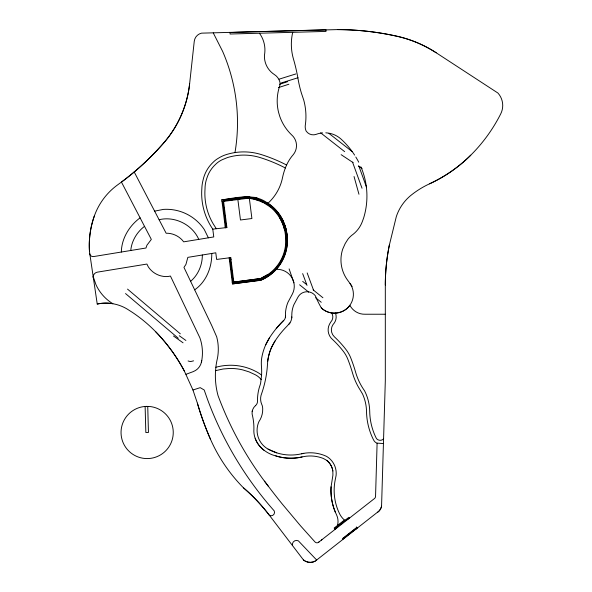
<?xml version="1.0" encoding="UTF-8"?>
<svg xmlns="http://www.w3.org/2000/svg" width="592" height="592" viewBox="0 0 592 592"><rect width="100%" height="100%" fill="white"/><g stroke="black" fill="none" stroke-linecap="round" stroke-linejoin="round"><path stroke-width="0.89" d="M285.411 317.083L285.448 316.217M291.767 317.815L291.819 314.729A26.633 26.625 0 0 1 293.869 304.739L297.917 297.221A10.441 10.434 0 0 1 303.444 292.396L305.25 291.9A10.441 10.434 0 0 1 315.277 295.66A108.447 108.41 0 0 0 321.286 307.87C329.189 315.765 343.501 314.478 349.865 305.287A16.576 16.576 0 0 0 365.131 314.234L385.318 314.234M377.104 443.223L375.55 496.362A2.908 2.908 0 0 1 374.44 498.568L318.363 542.457M185.992 374.299L193.147 371.65A13.216 13.209 0 0 0 201.487 361.956A45.081 45.073 0 0 0 199.904 337.854L170.429 276.027L167.862 276.545A21.741 21.734 0 0 1 148.348 266.948L146.92 264.054L97.421 272.142A5.069 5.069 0 0 0 93.196 276.597L93.225 277.922M230.776 258.119L230.739 257.638L229.156 257.846L232.441 283.908L234.025 283.709L230.739 257.638L216.628 259.437L215.784 252.799L187.849 257.365L185.925 264.439L183.957 267.392L211.736 325.548L216.709 336.87L217.523 340.452A49.321 49.306 0 0 1 217.523 357.916A75.251 75.228 0 0 0 215.851 367.277L215.407 373.611A75.251 75.228 0 0 0 218.034 395.589C229.999 427.927 246.886 458.43 267.932 485.743L268.524 486.476M121.338 252.037C121.567 238.472 129.3 225.767 140.097 217.849M130.758 250.497C131.609 241.011 136.93 232.042 144.522 226.344M202.338 254.997C202.427 264.861 198.202 274.947 190.609 281.318M211.758 253.457C212.025 267.221 206.223 281.873 194.672 289.828M285.44 316.668A5.454 5.446 0 0 1 284.079 320.072L281.163 323.01A98.183 98.154 0 0 0 276.227 328.575L275.058 330.018A98.183 98.154 0 0 0 270.67 336.019L269.656 337.558A53.976 53.953 0 0 0 261.753 357.797L261.464 359.773A43.046 43.031 0 0 0 261.338 362.622L261.331 363.192A43.046 43.031 0 0 0 261.464 366.618A64.321 64.299 0 0 1 261.583 375.143L260.561 383.609L259.392 387.212A46.539 46.524 0 0 0 257.801 394.975L257.683 396.1A46.539 46.524 0 0 0 257.483 400.621A5.809 5.809 0 0 1 255.47 405.661M289.954 322.884L287.002 326.192A91.775 91.753 0 0 0 281.17 332.637L280.075 333.984A91.538 91.508 0 0 0 275.036 341.014L271.565 347.393A47.604 47.589 0 0 0 267.71 361.261L267.236 367.699A110.571 110.541 0 0 1 261.753 393.288A14.03 14.023 0 0 0 261.753 404.44L262.16 405.372A13.446 13.446 0 0 1 262.633 407.777L262.707 408.754A21.49 21.482 0 0 1 258.889 421.689A21.504 21.504 0 0 0 268.109 449.121L276.723 452.843M337.507 525.437A15.525 15.518 0 0 0 336.641 515.033L335.346 512.161A56.196 56.173 0 0 1 331.083 486.802L332.911 475.139L332.845 470.966A16.509 16.502 0 0 0 326.717 460.347L323.321 458.46A35.394 35.387 0 0 0 304.325 456.484L302.12 456.928A49.846 49.846 0 0 1 275.761 455.892C263.684 452.939 252.976 442.298 253.894 429.23A54.59 54.568 0 0 0 252.629 416.302A9.694 9.687 0 0 1 255.47 405.661M189.625 83.768L194.25 41.336A9.435 9.435 0 0 1 201.576 33.145L325.985 29.822L325.985 31.42L230.059 34.018L230.059 32.56L238.546 32.19L337.529 29.6A274.444 274.444 0 0 1 397.151 36.29A119.466 119.466 0 0 1 436.208 52.784L497.939 93.055A18.559 18.559 0 0 1 500.603 114.108A160.262 160.21 0 0 1 470.736 155.208A143.294 143.249 0 0 1 429.54 183.816A89.155 89.126 0 0 0 412.143 194.391A45.984 45.969 0 0 0 396.3 216.679L389.344 245.132A199.511 199.511 0 0 0 385.318 284.981L385.318 380.737L381.559 506.249A10.575 10.575 0 0 1 379.095 510.97L315.381 561.031C311.681 563.14 306.789 562.726 303.511 560.01L269.471 515.395A182.506 182.454 0 0 0 243.416 487.778A161.416 161.416 0 0 1 210.33 438.916A297.65 297.65 0 0 1 197.38 403.159L192.955 390.002L184.349 371.043A170.533 170.481 0 0 0 155.822 331.897A146.638 146.638 0 0 0 132.586 312.517L127.48 309.239A41.388 41.388 0 0 0 97.229 304.029L89.496 251.667A88.26 88.23 0 0 1 94.276 216.169A65.571 65.549 0 0 1 117.875 184.689L122.041 181.633A268.864 268.864 0 0 0 163.725 142.938A107.922 107.922 0 0 0 189.625 83.768A107.973 107.944 0 0 1 163.725 142.938A268.909 268.82 0 0 1 122.041 181.64M201.487 361.956L201.739 360.624M252.185 411.492L252.392 410.537M265.727 344.766L269.656 337.558M230.939 259.266L230.31 259.348L233.189 282.162L258.933 278.773L259.133 280.519L261.02 280.12C278.595 272.801 289.71 253.413 286.979 234.543L286.979 234.484A43.009 43.001 0 0 0 271.136 205.542L267.887 203.285L268.916 202.36A47.286 47.271 0 0 0 282.591 177.319C284.36 169.134 287.631 160.957 293.269 154.667A14.267 14.26 0 0 0 291.567 134.828A46.842 46.827 0 0 1 279.824 116.557L278.573 112.354A46.857 46.842 0 0 1 279.542 86.417A12.032 12.032 0 0 0 280.134 83.109A12.654 12.654 0 0 0 274.473 74.622A21.741 21.734 0 0 1 264.432 55.33A28.549 28.542 0 0 0 259.451 33.226M319.036 541.932L318.111 542.583A2.76 2.753 0 0 1 314.981 541.932L300.588 525.881L282.118 503.851A755.414 755.185 0 0 1 268.82 486.876L264.498 481.133M321.893 539.697L321.389 540.089M268.109 449.121A46.672 46.657 0 0 0 301.491 453.798A38.606 38.606 0 0 1 326.651 456.417A19.706 19.706 0 0 1 336.093 475.494L335.013 480.941A52.962 52.962 0 0 0 339.556 513.708A20.121 20.121 0 0 0 344.411 520.035L334.169 528.049L335.161 529.307M334.569 528.552L348.858 517.364L349.45 518.126M336.019 527.82L347.8 518.607M356.747 527.435L342.45 538.624L343.042 539.379M343.908 537.891L355.681 528.678M344.1 538.143L355.881 528.93M285.381 234.743L285.381 234.817A41.151 41.144 0 0 1 268.317 274.281L260.517 278.536L232.242 282.325L232.871 282.088L229.992 259.385L229.356 259.629L230.939 259.229M258.933 278.773L260.517 278.728L268.317 274.281M268.872 275.154L260.65 279.676L268.872 275.073A42.113 42.106 0 0 0 286.632 243.919M192.955 390.002L200.214 387.649L204.203 390.002L207.533 399.467A351.544 351.433 0 0 0 274.207 510.874A3.441 3.441 0 0 1 269.471 515.395A182.477 182.477 0 0 0 243.416 487.778M279.602 84.256L287.46 81.726M278.41 87.601L288.889 84.234M279.069 79.173L295.852 73.941M281.244 82.969L298.028 77.73M215.555 370.644L223.147 368.994L229.703 368.461A51.43 51.415 0 0 1 242.757 369.904L249.032 371.865L255.1 374.655A18.219 18.211 0 0 1 261.042 379.383L261.19 379.568M301.491 453.798L303.785 453.331M154.63 211.144L163.385 209.398A45.547 45.54 0 0 1 204.262 229.496L208.377 237.814M159.115 219.736C174.684 215.865 192.407 224.649 198.764 239.383M222.007 201.569L249.306 198.105L247.722 198.498L247.508 196.655L221.793 199.881C236.867 197.735 253.724 193.022 267.199 202.834M222.955 201.606L225.744 226.04C223.628 226.262 228.194 225.604 226.055 226.003L222.955 201.487M286.624 165.042L286.498 164.976A155.274 155.23 0 0 0 261.22 154.556A58.423 58.408 0 0 0 226.373 154.556A34.306 34.292 0 0 0 218.152 158.382A22.91 22.903 0 0 0 213.357 162.075A34.321 34.314 0 0 0 203.789 177.289L203.034 180.227A38.354 38.339 0 0 0 201.835 188.678A63.381 63.359 0 0 0 212.78 229.141L226.891 227.55L225.308 227.75L221.793 199.881M259.015 279.409L233.907 282.717L259.015 279.528M383.49 443.549L376.815 443.105A6.482 6.482 0 0 1 373.678 440.145L373.115 439.042A65.083 65.061 0 0 1 366.618 414.163L366.448 409.568A44.215 44.2 0 0 0 362.57 394.028L360.195 390.032A64.41 64.387 0 0 1 353.461 376.038L352.536 373.086A152.255 152.203 0 0 0 348.436 360.787L347.393 358.145A34.025 34.01 0 0 0 343.116 351.041A102.645 102.616 0 0 0 332.149 339.098L331.024 337.958A12.647 12.639 0 0 1 329.544 324.083L330.876 321.907A7.274 7.274 0 0 0 331.55 312.835M248.988 197.084L258.297 199.304M253.716 197.98L249.18 197.121M249.225 197.528C256.802 198.416 264.439 201.628 270.529 206.467M248.825 197.994L249.306 198.076M253.864 197.232L258.504 198.579M253.65 198.209L258.186 199.526L266.681 203.648M253.502 198.794L263.159 202.412L270.13 206.889M257.971 200.133L249.306 198.298M258.297 199.223C271.832 204.062 282.576 215.91 285.566 230.036M260.628 201.199L263.159 202.375M285.366 167.987L285.048 167.825A152.063 152.018 0 0 0 260.295 157.62A55.226 55.204 0 0 0 227.35 157.598L222.252 159.707A23.384 23.377 0 0 0 215.525 164.428A31.117 31.11 0 0 0 207.762 175.639L206.845 178.229A31.761 31.753 0 0 0 205.024 188.915A60.184 60.162 0 0 0 213.238 223.917L216.287 228.697M341.147 154.675L353.121 162.622M358.352 166.1L362.097 168.579M267.199 202.797C273.963 207.2 279.528 213.401 283.043 220.69M266.851 203.456C274.903 208.584 281.119 216.435 284.271 225.448M179.272 335.738L185.895 340.467M173.486 335.99L183.054 342.812M328.967 133.429L352.24 151.663M320.672 132.86L344.677 151.663M302.69 281.392L306.175 284.212M313.153 289.858L322.921 297.754M299.611 284.789L308.684 292.13M315.662 297.769L321.249 302.283M127.524 289.111L180.301 333.814M125.534 293.565L178.31 338.269M270.529 206.393L274.044 209.635M270.13 206.852C278.595 213.742 284.227 223.946 285.396 234.809M316.668 560.025L298.346 540.836A4.144 4.144 0 0 0 292.485 545.535M274.044 209.553L277.182 213.164M356.347 526.932L357.331 528.197M347.6 518.355L348.192 519.11M355.481 528.427L356.073 529.181M344.411 520.035L344.803 520.538M335.827 527.568L336.419 528.323M343.708 537.64L344.3 538.394M352.085 286.535A111.052 111.015 0 0 0 350.013 283.472L347.83 280.482A34.151 34.144 0 0 1 342.724 249.106L345.203 243.534L347.83 239.397A23.192 23.184 0 0 1 353.098 234.321A29.119 29.104 0 0 0 362.378 221.482L363.651 217.952A74.281 74.259 0 0 0 361.919 169.327L360.765 166.737M277.182 213.09L279.905 217.035M279.905 216.953L282.177 221.179M213.261 32.908L222.614 51.341A178.473 178.414 0 0 1 234.98 152.566M134.206 171.969L166.145 233.233C172.938 233.063 179.665 236.363 183.683 241.847L213.771 236.933L212.78 229.141M121.449 182.07L151.33 239.405L146.905 245.251L145.972 248.011L93.662 256.558A3.478 3.478 0 0 1 89.747 254.064L89.681 253.731M283.087 222.355L284.249 224.701M283.043 220.646L286.188 229.777L286.979 234.587A42.757 42.742 0 0 1 261.02 280.12L232.441 283.908M282.177 221.105L285.255 230.103M307.174 272.949L313.701 290.613M302.667 273.622L307.019 285.396M358.774 165.864L366.418 186.917M352.551 162.149L362.023 188.241M289.118 268.901L293.913 282.821M284.87 225.16L286.188 229.814M354.038 176.505L358.959 194.25M93.196 276.605L95.978 284.722A43.475 43.46 0 0 0 112.857 303.726A41.381 41.366 0 0 0 97.229 304.029M284.634 225.456L285.277 227.876M286.336 232.005L286.979 234.543M285.566 229.955L286.336 234.728M285.255 230.022L286.04 235.446M260.517 278.573L260.717 280.319M237.866 199.556L240.463 219.987L251.903 218.529L249.099 196.455L247.508 196.655M223.376 199.719L226.891 227.55M286.336 234.647L286.632 243.993M286.04 235.364L286.313 243.971M147.734 406.43L148.451 432.441L145.839 432.515L145.129 406.504M285.448 316.195L285.477 313.072A33.034 33.026 0 0 1 287.964 302.275L292.285 294.194A16.709 16.702 0 0 0 292.885 279.602A17.124 17.116 0 0 0 276.279 269.353M260.606 279.254L268.687 274.806A41.795 41.78 0 0 0 286.313 243.889M259.133 280.519L234.025 283.709M337.529 29.6A274.37 274.281 0 0 1 397.151 36.29A119.443 119.406 0 0 1 436.208 52.784M385.318 284.981A199.63 199.571 0 0 1 389.344 245.132M383.623 438.887A4.847 4.847 0 0 1 376.527 438.679L375.987 437.643A61.879 61.864 0 0 1 369.719 411.521A47.412 47.397 0 0 0 364.546 390.764A61.205 61.191 0 0 1 355.607 372.183A155.222 155.171 0 0 0 350.834 358.123A27.299 27.291 0 0 0 349.887 355.925A37.222 37.207 0 0 0 346.838 350.693L345.639 349.073A105.687 105.657 0 0 0 334.362 336.781A9.405 9.398 0 0 1 333.052 324.527L334.095 323.276A10.626 10.626 0 0 0 335.442 313.05M354.615 155.104A81.925 81.903 0 0 0 341.199 139.216A24.368 24.361 0 0 0 325.8 132.83M355.799 156.998A81.925 81.903 0 0 1 358.715 162.193M322.559 132.897A24.368 24.361 0 0 0 316.254 134.325A8.577 8.569 0 0 1 306.108 130.995A10.937 10.937 0 0 1 305.331 124.964L305.479 124.002A62.153 62.13 0 0 0 303.748 100.115L301.402 93.129A120.272 120.235 0 0 1 298.028 78.803A179.332 179.272 0 0 0 293.454 59A52.747 52.732 0 0 1 292.722 32.323M89.496 251.667A88.208 88.208 0 0 1 94.276 216.169M155.822 331.897A170.481 170.481 0 0 1 184.349 371.043M210.338 438.938A297.798 297.709 0 0 1 197.38 403.159M470.758 155.185A143.294 143.294 0 0 1 429.54 183.816M315.381 561.031A10.53 10.53 0 0 1 303.511 560.01M381.559 506.249A10.575 10.575 0 0 1 377.777 512.191M291.841 316.912A11.855 11.847 0 0 1 288.866 324.32M267.71 361.261A47.649 47.634 0 0 1 275.036 341.014M261.583 375.143A33.211 33.196 0 0 0 256.528 371.791L253.398 370.237A54.627 54.612 0 0 0 243.512 366.796L240.093 366.078A54.627 54.612 0 0 0 229.652 365.257L226.159 365.434A54.627 54.612 0 0 0 215.851 367.277M276.227 328.575A97.969 97.939 0 0 1 283.76 320.405M350.013 283.472A18.937 18.929 0 0 1 321.286 307.87M302.12 456.935A49.832 49.817 0 0 1 275.761 455.892M263.988 450.283A24.716 24.709 0 0 1 255.159 438.206M335.346 512.161A56.159 56.159 0 0 1 331.083 486.802M326.717 460.347A16.502 16.502 0 0 1 332.845 470.966M279.365 217.257A41.41 41.396 0 0 1 284.626 230.125M188.093 360.935A8.873 8.873 0 0 0 190.639 361.534A63.98 63.98 0 0 0 193.577 360.839M247.597 197.343L223.465 200.525L247.597 197.343M247.634 197.661L223.502 200.843L247.634 197.661M259.052 279.727L233.944 283.035L259.052 279.727M146.431 406.378L143.027 406.697A26.107 26.107 0 0 0 125.519 447.101A26.107 26.107 0 0 0 169.541 445.894A26.107 26.107 0 0 0 149.843 406.512L146.431 406.378"/></g></svg>
